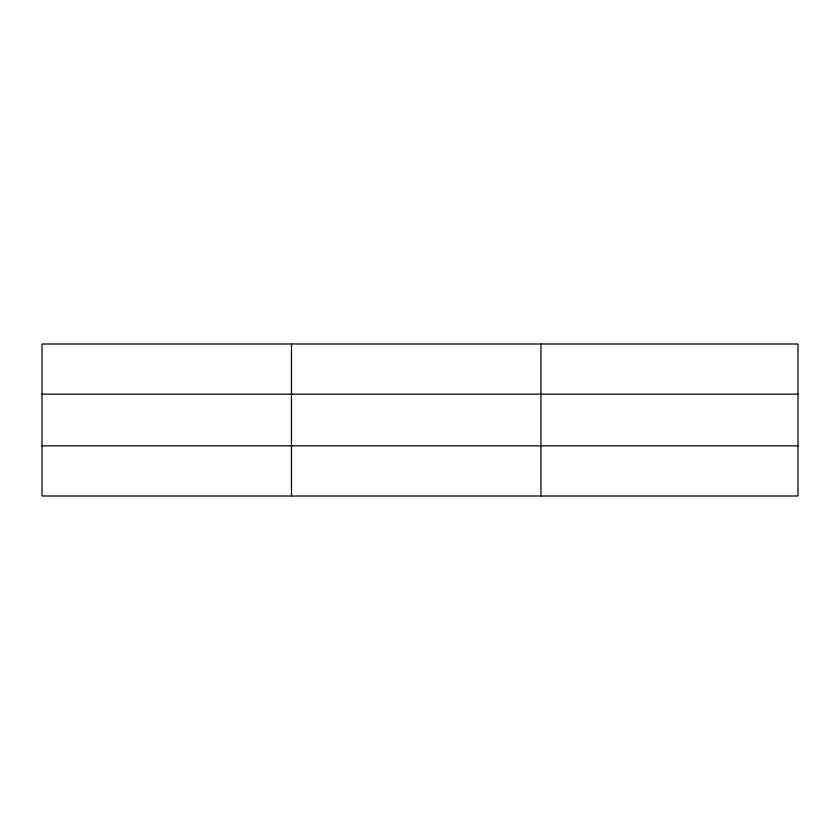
<?xml version="1.0" encoding="UTF-8"?>
<svg xmlns="http://www.w3.org/2000/svg" width="840" height="840" viewBox="0 0 840 840"><rect width="100%" height="100%" fill="white"/><g stroke="black" fill="none" stroke-linecap="round" stroke-linejoin="round"><path stroke-width="1.26" d="M291.48 344.001L291.48 495.999M540.96 344.001L540.96 495.999M798 445.841L798 495.999L42 495.999L42 344.001L798 344.001L798 445.841L42 445.841M42 394.159L798 394.159"/></g></svg>
